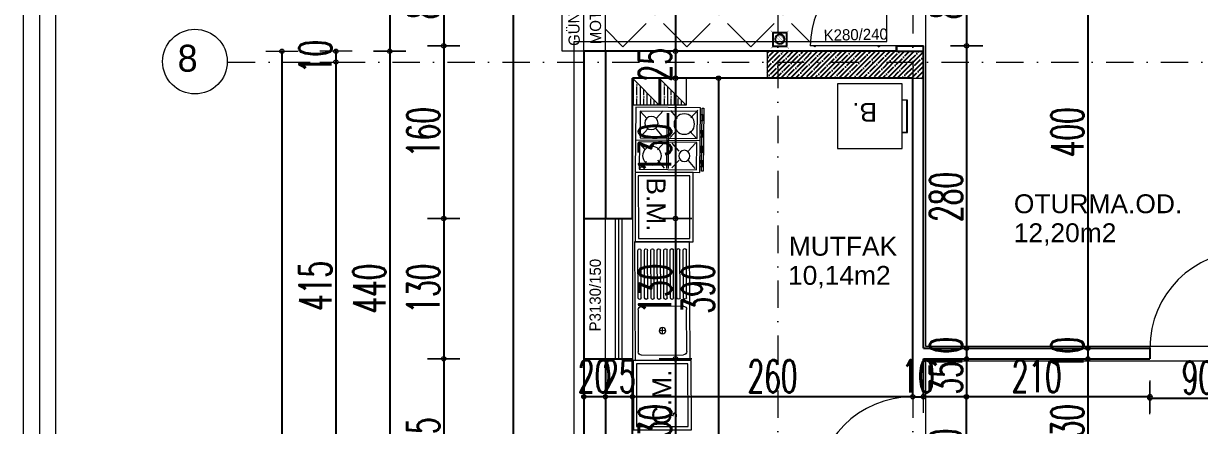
# Model space of a CAD drawing. Header units: millimetres. Extents: x -16104 to 67872, y -88009 to 12107.
# Drawn here: x 13905 to 14996, y -5982 to -5609 of the extents above; entities that cross this region are included whole.
import ezdxf

# ---------------------------------------------------------------- set-up
doc = ezdxf.new("R2010")
doc.units = ezdxf.units.MM
doc.linetypes.add('ACAD_ISO07W100', pattern=[3, 0, -3])
doc.linetypes.add('DASHDOTX2', pattern=[50.8, 25.4, -12.7, 0, -12.7])
doc.layers.get('0').update_dxf_attribs({"color": 241})
for name, color, linetype, lineweight in [('AKS', 1, 'ACAD_ISO07W100', 5), ('akslar', 144, 'Continuous', 20), ('baca', 46, 'Continuous', 5), ('balkon', 6, 'Continuous', 5), ('c05', 32, 'Continuous', 13), ('duvar', 123, 'Continuous', 25), ('emsal&kolon', 1, 'Continuous', 5), ('kapı', 3, 'Continuous', 5), ('OLCU', 54, 'Continuous', 13), ('pencere', 5, 'Continuous', 5), ('POZ', 36, 'Continuous', 18), ('SıVA', 40, 'Continuous', 9), ('tefriş', 30, 'Continuous', 5), ('ÖLÇÜ', 252, 'Continuous', 20)]:
    doc.layers.add(name, color=color, linetype=linetype, lineweight=lineweight)
doc.styles.add('DIM', font='Txttw.shx', dxfattribs={"width": 0.6})
doc.styles.add('M2', font='stylu.ttf', dxfattribs={"height": 10})
doc.dimstyles.new('50', dxfattribs={"dimscale": 0, "dimtxt": 30, "dimasz": 1, "dimexe": 0, "dimexo": 2, "dimgap": 4, "dimtad": 1, "dimdec": 0, "dimzin": 0, "dimdsep": 46, "dimtxsty": 'DIM', "dimblk1": 'DOT', "dimblk2": 'DOT', "dimsah": 1, "dimcen": 1.5, "dimdle": 3, "dimse1": 1, "dimse2": 1, "dimclrd": 256, "dimclre": 9, "dimclrt": 256, "dimadec": 0, "dimazin": 0, "dimtfac": 0.24, "dimtdec": 0, "dimtix": 1, "dimtmove": 2, "dimatfit": 3, "dimldrblk": 'DOT', "dimfxl": 0, "dimtolj": 1, "dimtzin": 15, "dimarcsym": 0})

# ---------------------------------------------------------------- blocks, each defined once
blk = doc.blocks.new('DOT')
for p, q in [((0, 15), (0, -15)), ((-2, 0), (0, 0)), ((2, 0), (0, 0))]:
    blk.add_line(p, q)
blk.add_circle((0, 0), 2)
blk = doc.blocks.new('*D6363')
at = {"layer": 'Defpoints', "color": 0, "transparency": 16777216}
for p in [(14509.7, -5484.6), (14509.7, -5634.6), (14509.7, -5634.6)]:
    blk.add_point(p, dxfattribs=at)
at = {"layer": 'OLCU', "lineweight": -2, "transparency": 16777216}
blk.add_line((14509.7, -5485.6), (14509.7, -5633.6), dxfattribs=at)
for p, rotation in [((14509.7, -5484.6), 90), ((14509.7, -5634.6), 270)]:
    blk.add_blockref('DOT', p, dxfattribs=dict(at, rotation=rotation))
at = {"layer": 'OLCU', "transparency": 16777216, "insert": (14490.7, -5559.6), "char_height": 30, "attachment_point": 5, "rotation": 90, "style": 'DIM'}
blk.add_mtext('\\A1;150', dxfattribs=at)
blk = doc.blocks.new('*D6364')
at = {"layer": 'Defpoints', "color": 0, "transparency": 16777216}
for p in [(14509.7, -5634.6), (14509.7, -5659.6), (14509.7, -5659.6)]:
    blk.add_point(p, dxfattribs=at)
at = {"layer": 'OLCU', "lineweight": -2, "transparency": 16777216}
for p, q in [((14509.7, -5633.6), (14509.7, -5632.6)), ((14509.7, -5634.6), (14509.7, -5659.6)), ((14509.7, -5660.6), (14509.7, -5661.6))]:
    blk.add_line(p, q, dxfattribs=at)
for p, rotation in [((14509.7, -5634.6), 270), ((14509.7, -5659.6), 90)]:
    blk.add_blockref('DOT', p, dxfattribs=dict(at, rotation=rotation))
at = {"layer": 'OLCU', "transparency": 16777216, "insert": (14490.7, -5647.1), "char_height": 30, "attachment_point": 5, "rotation": 90, "style": 'DIM'}
blk.add_mtext('\\A1;25', dxfattribs=at)
blk = doc.blocks.new('*D6365')
at = {"layer": 'Defpoints', "color": 0, "transparency": 16777216}
for p in [(14469.7, -5659.6), (14469.7, -5789.7), (14509.7, -5789.7)]:
    blk.add_point(p, dxfattribs=at)
at = {"layer": 'OLCU', "lineweight": -2, "transparency": 16777216}
blk.add_line((14509.7, -5660.6), (14509.7, -5788.7), dxfattribs=at)
for p, rotation in [((14509.7, -5659.6), 90), ((14509.7, -5789.7), 270)]:
    blk.add_blockref('DOT', p, dxfattribs=dict(at, rotation=rotation))
at = {"layer": 'OLCU', "transparency": 16777216, "insert": (14490.7, -5724.6), "char_height": 30, "attachment_point": 5, "rotation": 90, "style": 'DIM'}
blk.add_mtext('\\A1;130', dxfattribs=at)
blk = doc.blocks.new('*D6366')
at = {"layer": 'Defpoints', "color": 0, "transparency": 16777216}
for p in [(14469.7, -5789.7), (14469.7, -5919.7), (14509.7, -5919.7)]:
    blk.add_point(p, dxfattribs=at)
at = {"layer": 'OLCU', "lineweight": -2, "transparency": 16777216}
blk.add_line((14509.7, -5790.7), (14509.7, -5918.7), dxfattribs=at)
for p, rotation in [((14509.7, -5789.7), 90), ((14509.7, -5919.7), 270)]:
    blk.add_blockref('DOT', p, dxfattribs=dict(at, rotation=rotation))
at = {"layer": 'OLCU', "transparency": 16777216, "insert": (14490.7, -5854.7), "char_height": 30, "attachment_point": 5, "rotation": 90, "style": 'DIM'}
blk.add_mtext('\\A1;130', dxfattribs=at)
blk = doc.blocks.new('*D6052')
at = {"layer": 'Defpoints', "color": 0, "transparency": 16777216}
for p in [(14469.7, -5919.7), (14469.7, -6049.9), (14509.7, -6049.9)]:
    blk.add_point(p, dxfattribs=at)
at = {"layer": 'OLCU', "lineweight": -2, "transparency": 16777216}
blk.add_line((14509.7, -5920.7), (14509.7, -6048.9), dxfattribs=at)
for p, rotation in [((14509.7, -5919.7), 90), ((14509.7, -6049.9), 270)]:
    blk.add_blockref('DOT', p, dxfattribs=dict(at, rotation=rotation))
at = {"layer": 'OLCU', "transparency": 16777216, "insert": (14490.7, -5984.8), "char_height": 30, "attachment_point": 5, "rotation": 90, "style": 'DIM'}
blk.add_mtext('\\A1;130', dxfattribs=at)
blk = doc.blocks.new('*D6055')
at = {"layer": 'Defpoints', "color": 0, "transparency": 16777216}
for p in [(14519.7, -5659.6), (14524.7, -6049.9), (14549.7, -6049.9)]:
    blk.add_point(p, dxfattribs=at)
at = {"layer": 'OLCU', "lineweight": -2, "transparency": 16777216}
blk.add_line((14549.7, -5660.6), (14549.7, -6048.9), dxfattribs=at)
for p, rotation in [((14549.7, -5659.6), 90), ((14549.7, -6049.9), 270)]:
    blk.add_blockref('DOT', p, dxfattribs=dict(at, rotation=rotation))
at = {"layer": 'OLCU', "transparency": 16777216, "insert": (14530.7, -5854.7), "char_height": 30, "attachment_point": 5, "rotation": 90, "style": 'DIM'}
blk.add_mtext('\\A1;390', dxfattribs=at)
blk = doc.blocks.new('*D6062')
at = {"layer": 'Defpoints', "color": 0, "transparency": 16777216}
for p in [(14723, -5549.6), (14723, -5629.6), (14779.7, -5629.6)]:
    blk.add_point(p, dxfattribs=at)
at = {"layer": 'OLCU', "lineweight": -2, "transparency": 16777216}
blk.add_line((14779.7, -5550.6), (14779.7, -5628.6), dxfattribs=at)
for p, rotation in [((14779.7, -5549.6), 90), ((14779.7, -5629.6), 270)]:
    blk.add_blockref('DOT', p, dxfattribs=dict(at, rotation=rotation))
at = {"layer": 'OLCU', "transparency": 16777216, "insert": (14760.7, -5589.6), "char_height": 30, "attachment_point": 5, "rotation": 90, "style": 'DIM'}
blk.add_mtext('\\A1;80', dxfattribs=at)
blk = doc.blocks.new('*D6372')
at = {"layer": 'Defpoints', "color": 0, "transparency": 16777216}
for p in [(14739.7, -5629.6), (14739.7, -5909.9), (14779.7, -5909.9)]:
    blk.add_point(p, dxfattribs=at)
at = {"layer": 'OLCU', "lineweight": -2, "transparency": 16777216}
blk.add_line((14779.7, -5630.6), (14779.7, -5908.9), dxfattribs=at)
for p, rotation in [((14779.7, -5629.6), 90), ((14779.7, -5909.9), 270)]:
    blk.add_blockref('DOT', p, dxfattribs=dict(at, rotation=rotation))
at = {"layer": 'OLCU', "transparency": 16777216, "insert": (14760.7, -5769.7), "char_height": 30, "attachment_point": 5, "rotation": 90, "style": 'DIM'}
blk.add_mtext('\\A1;280', dxfattribs=at)
blk = doc.blocks.new('*D6063')
at = {"layer": 'Defpoints', "color": 0, "transparency": 16777216}
for p in [(14779.7, -5909.9), (14779.7, -5919.9), (14779.7, -5919.9)]:
    blk.add_point(p, dxfattribs=at)
at = {"layer": 'OLCU', "lineweight": -2, "transparency": 16777216}
for p, q in [((14779.7, -5908.9), (14779.7, -5907.9)), ((14779.7, -5909.9), (14779.7, -5919.9)), ((14779.7, -5920.9), (14779.7, -5921.9))]:
    blk.add_line(p, q, dxfattribs=at)
for p, rotation in [((14779.7, -5909.9), 270), ((14779.7, -5919.9), 90)]:
    blk.add_blockref('DOT', p, dxfattribs=dict(at, rotation=rotation))
at = {"layer": 'OLCU', "transparency": 16777216, "insert": (14760.7, -5914.9), "char_height": 30, "attachment_point": 5, "rotation": 90, "style": 'DIM'}
blk.add_mtext('\\A1;10', dxfattribs=at)
blk = doc.blocks.new('*D6373')
at = {"layer": 'Defpoints', "color": 0, "transparency": 16777216}
for p in [(14739.7, -5919.9), (14739.7, -5954.9), (14779.7, -5954.9)]:
    blk.add_point(p, dxfattribs=at)
at = {"layer": 'OLCU', "lineweight": -2, "transparency": 16777216}
for p, q in [((14779.7, -5918.9), (14779.7, -5917.9)), ((14779.7, -5919.9), (14779.7, -5954.9)), ((14779.7, -5955.9), (14779.7, -5956.9))]:
    blk.add_line(p, q, dxfattribs=at)
for p, rotation in [((14779.7, -5919.9), 270), ((14779.7, -5954.9), 90)]:
    blk.add_blockref('DOT', p, dxfattribs=dict(at, rotation=rotation))
at = {"layer": 'OLCU', "transparency": 16777216, "insert": (14760.7, -5937.4), "char_height": 30, "attachment_point": 5, "rotation": 90, "style": 'DIM'}
blk.add_mtext('\\A1;35', dxfattribs=at)
blk = doc.blocks.new('*D6064')
at = {"layer": 'Defpoints', "color": 0, "transparency": 16777216}
for p in [(14739.7, -5954.9), (14739.7, -6044.9), (14779.3, -6044.9)]:
    blk.add_point(p, dxfattribs=at)
at = {"layer": 'OLCU', "lineweight": -2, "transparency": 16777216}
blk.add_line((14779.3, -5955.9), (14779.3, -6043.9), dxfattribs=at)
for p, rotation in [((14779.3, -5954.9), 90), ((14779.3, -6044.9), 270)]:
    blk.add_blockref('DOT', p, dxfattribs=dict(at, rotation=rotation))
at = {"layer": 'OLCU', "transparency": 16777216, "insert": (14760.3, -5999.9), "char_height": 30, "attachment_point": 5, "rotation": 90, "style": 'DIM'}
blk.add_mtext('\\A1;90', dxfattribs=at)
blk = doc.blocks.new('*D6374')
at = {"layer": 'Defpoints', "color": 0, "transparency": 16777216}
for p in [(14892.2, -5509.6), (14892.2, -5909.9), (14892.2, -5909.9)]:
    blk.add_point(p, dxfattribs=at)
at = {"layer": 'OLCU', "lineweight": -2, "transparency": 16777216}
blk.add_line((14892.2, -5510.6), (14892.2, -5908.9), dxfattribs=at)
for p, rotation in [((14892.2, -5509.6), 90), ((14892.2, -5909.9), 270)]:
    blk.add_blockref('DOT', p, dxfattribs=dict(at, rotation=rotation))
at = {"layer": 'OLCU', "transparency": 16777216, "insert": (14873.2, -5709.7), "char_height": 30, "attachment_point": 5, "rotation": 90, "style": 'DIM'}
blk.add_mtext('\\A1;400', dxfattribs=at)
blk = doc.blocks.new('*D6069')
at = {"layer": 'Defpoints', "color": 0, "transparency": 16777216}
for p in [(14892.2, -5909.9), (14892.2, -5919.9), (14892.2, -5919.9)]:
    blk.add_point(p, dxfattribs=at)
at = {"layer": 'OLCU', "lineweight": -2, "transparency": 16777216}
for p, q in [((14892.2, -5908.9), (14892.2, -5907.9)), ((14892.2, -5909.9), (14892.2, -5919.9)), ((14892.2, -5920.9), (14892.2, -5921.9))]:
    blk.add_line(p, q, dxfattribs=at)
for p, rotation in [((14892.2, -5909.9), 270), ((14892.2, -5919.9), 90)]:
    blk.add_blockref('DOT', p, dxfattribs=dict(at, rotation=rotation))
at = {"layer": 'OLCU', "transparency": 16777216, "insert": (14873.2, -5914.9), "char_height": 30, "attachment_point": 5, "rotation": 90, "style": 'DIM'}
blk.add_mtext('\\A1;10', dxfattribs=at)
blk = doc.blocks.new('*D6070')
at = {"layer": 'Defpoints', "color": 0, "transparency": 16777216}
for p in [(14892.2, -5919.9), (14892.2, -6049.9), (14892.2, -6049.9)]:
    blk.add_point(p, dxfattribs=at)
at = {"layer": 'OLCU', "lineweight": -2, "transparency": 16777216}
blk.add_line((14892.2, -5920.9), (14892.2, -6048.9), dxfattribs=at)
for p, rotation in [((14892.2, -5919.9), 90), ((14892.2, -6049.9), 270)]:
    blk.add_blockref('DOT', p, dxfattribs=dict(at, rotation=rotation))
at = {"layer": 'OLCU', "transparency": 16777216, "insert": (14873.2, -5984.9), "char_height": 30, "attachment_point": 5, "rotation": 90, "style": 'DIM'}
blk.add_mtext('\\A1;130', dxfattribs=at)
blk = doc.blocks.new('*D6108')
at = {"layer": 'Defpoints', "color": 0, "transparency": 16777216}
for p in [(14729.7, -5954.9), (14739.7, -5954.9), (14739.7, -5954.9)]:
    blk.add_point(p, dxfattribs=at)
at = {"layer": 'OLCU', "lineweight": -2, "transparency": 16777216}
for p, q in [((14728.7, -5954.9), (14727.7, -5954.9)), ((14729.7, -5954.9), (14739.7, -5954.9)), ((14740.7, -5954.9), (14741.7, -5954.9))]:
    blk.add_line(p, q, dxfattribs=at)
blk.add_blockref('DOT', (14729.7, -5954.9), dxfattribs=at)
at = {"layer": 'OLCU', "lineweight": -2, "transparency": 16777216, "rotation": 180}
blk.add_blockref('DOT', (14739.7, -5954.9), dxfattribs=at)
at = {"layer": 'OLCU', "transparency": 16777216, "insert": (14734.7, -5935.9), "char_height": 30, "attachment_point": 5, "style": 'DIM'}
blk.add_mtext('\\A1;10', dxfattribs=at)
blk = doc.blocks.new('*D6109')
at = {"layer": 'Defpoints', "color": 0, "transparency": 16777216}
for p in [(14469.7, -5954.9), (14469.7, -5954.9), (14729.7, -5954.9)]:
    blk.add_point(p, dxfattribs=at)
at = {"layer": 'OLCU', "lineweight": -2, "transparency": 16777216}
blk.add_line((14728.7, -5954.9), (14470.7, -5954.9), dxfattribs=at)
at = {"layer": 'OLCU', "lineweight": -2, "transparency": 16777216, "rotation": 180}
blk.add_blockref('DOT', (14469.7, -5954.9), dxfattribs=at)
at = {"layer": 'OLCU', "lineweight": -2, "transparency": 16777216}
blk.add_blockref('DOT', (14729.7, -5954.9), dxfattribs=at)
at = {"layer": 'OLCU', "transparency": 16777216, "insert": (14599.7, -5935.9), "char_height": 30, "attachment_point": 5, "style": 'DIM'}
blk.add_mtext('\\A1;260', dxfattribs=at)
blk = doc.blocks.new('*D6110')
at = {"layer": 'Defpoints', "color": 0, "transparency": 16777216}
for p in [(14444.7, -5954.9), (14444.7, -5954.9), (14469.7, -5954.9)]:
    blk.add_point(p, dxfattribs=at)
at = {"layer": 'OLCU', "lineweight": -2, "transparency": 16777216}
for p, q in [((14443.7, -5954.9), (14442.7, -5954.9)), ((14469.7, -5954.9), (14444.7, -5954.9)), ((14470.7, -5954.9), (14471.7, -5954.9))]:
    blk.add_line(p, q, dxfattribs=at)
blk.add_blockref('DOT', (14444.7, -5954.9), dxfattribs=at)
at = {"layer": 'OLCU', "lineweight": -2, "transparency": 16777216, "rotation": 180}
blk.add_blockref('DOT', (14469.7, -5954.9), dxfattribs=at)
at = {"layer": 'OLCU', "transparency": 16777216, "insert": (14457.2, -5935.9), "char_height": 30, "attachment_point": 5, "style": 'DIM'}
blk.add_mtext('\\A1;25', dxfattribs=at)
blk = doc.blocks.new('*D6111')
at = {"layer": 'Defpoints', "color": 0, "transparency": 16777216}
for p in [(14424.7, -5954.9), (14424.7, -5954.9), (14444.7, -5954.9)]:
    blk.add_point(p, dxfattribs=at)
at = {"layer": 'OLCU', "lineweight": -2, "transparency": 16777216}
for p, q in [((14423.7, -5954.9), (14422.7, -5954.9)), ((14444.7, -5954.9), (14424.7, -5954.9)), ((14445.7, -5954.9), (14446.7, -5954.9))]:
    blk.add_line(p, q, dxfattribs=at)
blk.add_blockref('DOT', (14424.7, -5954.9), dxfattribs=at)
at = {"layer": 'OLCU', "lineweight": -2, "transparency": 16777216, "rotation": 180}
blk.add_blockref('DOT', (14444.7, -5954.9), dxfattribs=at)
at = {"layer": 'OLCU', "transparency": 16777216, "insert": (14434.7, -5935.9), "char_height": 30, "attachment_point": 5, "style": 'DIM'}
blk.add_mtext('\\A1;20', dxfattribs=at)
blk = doc.blocks.new('*D6407')
at = {"layer": 'Defpoints', "color": 0, "transparency": 16777216}
for p in [(14739.7, -5919.9), (14949.7, -5919.9), (14949.7, -5954.8)]:
    blk.add_point(p, dxfattribs=at)
at = {"layer": 'OLCU', "lineweight": -2, "transparency": 16777216}
blk.add_line((14740.7, -5954.8), (14948.7, -5954.8), dxfattribs=at)
at = {"layer": 'OLCU', "lineweight": -2, "transparency": 16777216, "rotation": 180}
blk.add_blockref('DOT', (14739.7, -5954.8), dxfattribs=at)
at = {"layer": 'OLCU', "lineweight": -2, "transparency": 16777216}
blk.add_blockref('DOT', (14949.7, -5954.8), dxfattribs=at)
at = {"layer": 'OLCU', "transparency": 16777216, "insert": (14844.7, -5935.8), "char_height": 30, "attachment_point": 5, "style": 'DIM'}
blk.add_mtext('\\A1;210', dxfattribs=at)
blk = doc.blocks.new('*D6408')
at = {"layer": 'Defpoints', "color": 0, "transparency": 16777216}
for p in [(14949.7, -5919.9), (15039.7, -5919.9), (15039.7, -5956.1)]:
    blk.add_point(p, dxfattribs=at)
at = {"layer": 'OLCU', "lineweight": -2, "transparency": 16777216}
blk.add_line((14950.7, -5956.1), (15038.7, -5956.1), dxfattribs=at)
at = {"layer": 'OLCU', "lineweight": -2, "transparency": 16777216, "rotation": 180}
blk.add_blockref('DOT', (14949.7, -5956.1), dxfattribs=at)
at = {"layer": 'OLCU', "lineweight": -2, "transparency": 16777216}
blk.add_blockref('DOT', (15039.7, -5956.1), dxfattribs=at)
at = {"layer": 'OLCU', "transparency": 16777216, "insert": (14994.7, -5937.1), "char_height": 30, "attachment_point": 5, "style": 'DIM'}
blk.add_mtext('\\A1;90', dxfattribs=at)
blk = doc.blocks.new('*D6205')
at = {"layer": 'Defpoints', "color": 0, "transparency": 16777216}
for p in [(14594.7, -5269.6), (14604.7, -6281.8), (14604.7, -6316.8)]:
    blk.add_point(p, dxfattribs=at)
at = {"layer": 'OLCU', "lineweight": -2, "transparency": 16777216}
for p, q in [((14593.7, -6281.8), (14592.7, -6281.8)), ((14594.7, -6281.8), (14604.7, -6281.8)), ((14605.7, -6281.8), (14606.7, -6281.8))]:
    blk.add_line(p, q, dxfattribs=at)
blk.add_blockref('DOT', (14594.7, -6281.8), dxfattribs=at)
at = {"layer": 'OLCU', "lineweight": -2, "transparency": 16777216, "rotation": 180}
blk.add_blockref('DOT', (14604.7, -6281.8), dxfattribs=at)
at = {"layer": 'OLCU', "transparency": 16777216, "insert": (14599.7, -6262.8), "char_height": 30, "attachment_point": 5, "style": 'DIM'}
blk.add_mtext('\\A1;10', dxfattribs=at)
blk = doc.blocks.new('*D6207')
at = {"layer": 'Defpoints', "color": 0, "transparency": 16777216}
for p in [(14729.7, -5234.6), (15234.7, -5234.6), (15234.7, -6281.8)]:
    blk.add_point(p, dxfattribs=at)
at = {"layer": 'OLCU', "lineweight": -2, "transparency": 16777216}
blk.add_line((14730.7, -5234.6), (15233.7, -5234.6), dxfattribs=at)
at = {"layer": 'OLCU', "lineweight": -2, "transparency": 16777216, "rotation": 180}
blk.add_blockref('DOT', (14729.7, -5234.6), dxfattribs=at)
at = {"layer": 'OLCU', "lineweight": -2, "transparency": 16777216}
blk.add_blockref('DOT', (15234.7, -5234.6), dxfattribs=at)
at = {"layer": 'OLCU', "transparency": 16777216, "insert": (14982.2, -5215.6), "char_height": 30, "attachment_point": 5, "style": 'DIM'}
blk.add_mtext('\\A1;505', dxfattribs=at)
blk = doc.blocks.new('*D6215')
at = {"layer": 'Defpoints', "color": 0, "transparency": 16777216}
for p in [(14344.7, -5789.7), (14294.7, -5919.7), (14344.7, -5919.7)]:
    blk.add_point(p, dxfattribs=at)
at = {"layer": 'OLCU', "lineweight": -2, "transparency": 16777216}
blk.add_line((14294.7, -5790.7), (14294.7, -5918.7), dxfattribs=at)
for p, rotation in [((14294.7, -5789.7), 90), ((14294.7, -5919.7), 270)]:
    blk.add_blockref('DOT', p, dxfattribs=dict(at, rotation=rotation))
at = {"layer": 'OLCU', "transparency": 16777216, "insert": (14275.7, -5854.7), "char_height": 30, "attachment_point": 5, "rotation": 90, "style": 'DIM'}
blk.add_mtext('\\A1;130', dxfattribs=at)
blk = doc.blocks.new('*D6216')
at = {"layer": 'Defpoints', "color": 0, "transparency": 16777216}
for p in [(14344.7, -5919.7), (14294.7, -6074.9), (14344.7, -6074.9)]:
    blk.add_point(p, dxfattribs=at)
at = {"layer": 'OLCU', "lineweight": -2, "transparency": 16777216}
blk.add_line((14294.7, -5920.7), (14294.7, -6073.9), dxfattribs=at)
for p, rotation in [((14294.7, -5919.7), 90), ((14294.7, -6074.9), 270)]:
    blk.add_blockref('DOT', p, dxfattribs=dict(at, rotation=rotation))
at = {"layer": 'OLCU', "transparency": 16777216, "insert": (14275.7, -5997.3), "char_height": 30, "attachment_point": 5, "rotation": 90, "style": 'DIM'}
blk.add_mtext('\\A1;155', dxfattribs=at)
blk = doc.blocks.new('*D6225')
at = {"layer": 'Defpoints', "color": 0, "transparency": 16777216}
for p in [(14179.7, -5634.6), (14144.7, -7444.1), (14179.7, -7444.1)]:
    blk.add_point(p, dxfattribs=at)
at = {"layer": 'OLCU', "lineweight": -2, "transparency": 16777216}
blk.add_line((14144.7, -5635.6), (14144.7, -7443.1), dxfattribs=at)
for p, rotation in [((14144.7, -5634.6), 90), ((14144.7, -7444.1), 270)]:
    blk.add_blockref('DOT', p, dxfattribs=dict(at, rotation=rotation))
at = {"layer": 'OLCU', "transparency": 16777216, "insert": (14125.7, -6539.3), "char_height": 30, "attachment_point": 5, "rotation": 90, "style": 'DIM'}
blk.add_mtext('\\A1;1810', dxfattribs=at)
blk = doc.blocks.new('*D6251')
at = {"layer": 'Defpoints', "color": 0, "transparency": 16777216}
for p in [(14344.7, -5549.6), (14294.7, -5629.6), (14344.7, -5629.6)]:
    blk.add_point(p, dxfattribs=at)
at = {"layer": 'OLCU', "lineweight": -2, "transparency": 16777216}
blk.add_line((14294.7, -5550.6), (14294.7, -5628.6), dxfattribs=at)
for p, rotation in [((14294.7, -5549.6), 90), ((14294.7, -5629.6), 270)]:
    blk.add_blockref('DOT', p, dxfattribs=dict(at, rotation=rotation))
at = {"layer": 'OLCU', "transparency": 16777216, "insert": (14275.7, -5589.6), "char_height": 30, "attachment_point": 5, "rotation": 90, "style": 'DIM'}
blk.add_mtext('\\A1;80', dxfattribs=at)
blk = doc.blocks.new('*D6252')
at = {"layer": 'Defpoints', "color": 0, "transparency": 16777216}
for p in [(14344.7, -5629.6), (14294.7, -5789.7), (14344.7, -5789.7)]:
    blk.add_point(p, dxfattribs=at)
at = {"layer": 'OLCU', "lineweight": -2, "transparency": 16777216}
blk.add_line((14294.7, -5630.6), (14294.7, -5788.7), dxfattribs=at)
for p, rotation in [((14294.7, -5629.6), 90), ((14294.7, -5789.7), 270)]:
    blk.add_blockref('DOT', p, dxfattribs=dict(at, rotation=rotation))
at = {"layer": 'OLCU', "transparency": 16777216, "insert": (14275.7, -5709.6), "char_height": 30, "attachment_point": 5, "rotation": 90, "style": 'DIM'}
blk.add_mtext('\\A1;160', dxfattribs=at)
blk = doc.blocks.new('*D6259')
at = {"layer": 'Defpoints', "color": 0, "transparency": 16777216}
for p in [(14344.7, -5634.6), (14244.7, -6074.9), (14344.7, -6074.9)]:
    blk.add_point(p, dxfattribs=at)
at = {"layer": 'OLCU', "lineweight": -2, "transparency": 16777216}
blk.add_line((14244.7, -5635.6), (14244.7, -6073.9), dxfattribs=at)
for p, rotation in [((14244.7, -5634.6), 90), ((14244.7, -6074.9), 270)]:
    blk.add_blockref('DOT', p, dxfattribs=dict(at, rotation=rotation))
at = {"layer": 'OLCU', "transparency": 16777216, "insert": (14225.7, -5854.7), "char_height": 30, "attachment_point": 5, "rotation": 90, "style": 'DIM'}
blk.add_mtext('\\A1;440', dxfattribs=at)
blk = doc.blocks.new('*D6260')
at = {"layer": 'Defpoints', "color": 0, "transparency": 16777216}
for p in [(14344.7, -5484.6), (14244.7, -5634.6), (14344.7, -5634.6)]:
    blk.add_point(p, dxfattribs=at)
at = {"layer": 'OLCU', "lineweight": -2, "transparency": 16777216}
blk.add_line((14244.7, -5485.6), (14244.7, -5633.6), dxfattribs=at)
for p, rotation in [((14244.7, -5484.6), 90), ((14244.7, -5634.6), 270)]:
    blk.add_blockref('DOT', p, dxfattribs=dict(at, rotation=rotation))
at = {"layer": 'OLCU', "transparency": 16777216, "insert": (14225.7, -5559.6), "char_height": 30, "attachment_point": 5, "rotation": 90, "style": 'DIM'}
blk.add_mtext('\\A1;150', dxfattribs=at)
blk = doc.blocks.new('ocak')
at = {"layer": 'tefriş', "linetype": 'Continuous'}
for p, q in [((16296.7, -4660.2), (16356.7, -4660.2)), ((16296.7, -4720.2), (16296.7, -4660.2)), ((16300.3, -4664.4), (16325.2, -4664.4)), ((16300.3, -4717.4), (16300.3, -4664.4)), ((16307.5, -4670.9), (16300.3, -4664.4)), ((16316.6, -4671.6), (16323.8, -4665.1)), ((16325.2, -4664.4), (16325.2, -4717.4)), ((16327.1, -4660.2), (16327.1, -4720.2)), ((16336, -4669.4), (16328.8, -4663)), ((16328.8, -4664), (16354.1, -4664)), ((16328.8, -4717), (16328.8, -4664)), ((16346.9, -4670.5), (16354.1, -4664)), ((16354.1, -4664), (16354.1, -4717)), ((16356.7, -4660.2), (16356.7, -4720.2)), ((16323, -4685), (16315.8, -4678.5)), ((16300, -4685.7), (16307.2, -4679.2)), ((16302.1, -4689.3), (16353.4, -4689.3)), ((16328.8, -4687.1), (16336, -4680.6)), ((16353, -4687.5), (16345.8, -4681)), ((16306.8, -4699), (16299.6, -4692.6)), ((16302.1, -4690.7), (16353.4, -4690.7)), ((16317.3, -4698.7), (16324.5, -4692.2)), ((16337.1, -4700.9), (16329.9, -4694.3)), ((16345.4, -4700.9), (16352.7, -4694.3)), ((16298.9, -4717.8), (16306.1, -4711.3)), ((16325.6, -4717.1), (16318.4, -4710.6)), ((16329.6, -4716), (16336.8, -4709.5)), ((16353, -4716), (16345.8, -4709.5)), ((16356.7, -4720.2), (16296.7, -4720.2)), ((16297, -4721.7), (16297, -4723.2)), ((16355.5, -4721.7), (16297, -4721.7)), ((16325.2, -4717.4), (16300.3, -4717.4)), ((16308.9, -4720.3), (16302.8, -4720.3)), ((16302.8, -4720.3), (16302.8, -4722.5)), ((16302.8, -4722.5), (16308.9, -4722.5)), ((16308.9, -4722.5), (16308.9, -4720.3)), ((16317.6, -4720.3), (16317.6, -4722.5)), ((16323.8, -4720.3), (16317.6, -4720.3)), ((16317.6, -4722.5), (16323.8, -4722.5)), ((16323.8, -4722.5), (16323.8, -4720.3)), ((16354.1, -4717), (16328.8, -4717)), ((16338.2, -4720.6), (16332.1, -4720.6)), ((16332.1, -4720.6), (16332.1, -4722.8)), ((16338.2, -4722.8), (16338.2, -4720.6)), ((16345.4, -4720.3), (16345.4, -4722.5)), ((16351.5, -4720.3), (16345.4, -4720.3)), ((16345.4, -4722.5), (16351.5, -4722.5)), ((16351.5, -4722.5), (16351.5, -4720.3)), ((16355.5, -4723.2), (16355.5, -4721.7)), ((16297, -4723.2), (16355.5, -4723.2)), ((16332.1, -4722.8), (16338.2, -4722.8))]:
    blk.add_line(p, q, dxfattribs=at).dxf.unprotected_set("ltscale", 0)
for centre, radius in [((16341.6, -4675.7), 8.68), ((16311.3, -4674.8), 6.15), ((16311.9, -4705.3), 9.47), ((16341.5, -4705.7), 5.22)]:
    blk.add_circle(centre, radius, dxfattribs=at).dxf.unprotected_set("ltscale", 0)
blk = doc.blocks.new('öu')
at = {"layer": 'tefriş'}
for points in [[(2091, -468.9), (2091, -404.7), (2037.2, -404.7), (2037.2, -468.9)], [(2088, -465.9), (2088, -407.7), (2040.2, -407.7), (2040.2, -465.9)]]:
    blk.add_lwpolyline(points, close=True, dxfattribs=at)
at = {"layer": 'tefriş', "insert": (2047.9, -459.4), "char_height": 17.5, "width": 1076.841, "attachment_point": 9, "rotation": 270}
blk.add_mtext('{\\fArial|b0|i0|c162|p34;B.M.}', dxfattribs=at)
blk = doc.blocks.new('nb')
at = {"layer": 'tefriş'}
for points in [[(2093.6, -356.3), (2093.6, -292.1), (2039.8, -292.1), (2039.8, -356.3)], [(2090.6, -353.3), (2090.6, -295.1), (2042.8, -295.1), (2042.8, -353.3)]]:
    blk.add_lwpolyline(points, close=True, dxfattribs=at)
at = {"layer": 'tefriş', "insert": (2053, -348), "char_height": 17.5, "width": 1076.841, "attachment_point": 9, "rotation": 270}
blk.add_mtext('{\\fArial|b0|i0|c162|p34;Ç.M.}', dxfattribs=at)
blk = doc.blocks.new('new block')
at = {"layer": 'tefriş'}
for p, q in [((1269.9, 5670.3), (1379.9, 5670.3)), ((1269.9, 5619.3), (1269.9, 5670.3)), ((1274.9, 5625.3), (1274.9, 5664.3)), ((1277.9, 5667.3), (1316.9, 5667.3)), ((1319.9, 5664.3), (1319.9, 5625.3)), ((1327.9, 5667.3), (1371.9, 5667.3)), ((1327.9, 5664.3), (1371.9, 5664.3)), ((1327.9, 5661.3), (1371.9, 5661.3)), ((1379.9, 5670.3), (1379.9, 5619.3)), ((1327.9, 5658.3), (1371.9, 5658.3)), ((1327.9, 5655.3), (1371.9, 5655.3)), ((1327.9, 5652.3), (1371.9, 5652.3)), ((1294.4, 5644.8), (1300.4, 5644.8)), ((1297.4, 5647.8), (1297.4, 5641.8)), ((1327.9, 5649.3), (1371.9, 5649.3)), ((1327.9, 5646.3), (1371.9, 5646.3)), ((1327.9, 5643.3), (1371.9, 5643.3)), ((1327.9, 5640.3), (1371.9, 5640.3)), ((1327.9, 5637.3), (1371.9, 5637.3)), ((1327.9, 5634.3), (1371.9, 5634.3)), ((1327.9, 5631.3), (1371.9, 5631.3)), ((1327.9, 5628.3), (1371.9, 5628.3)), ((1379.9, 5619.3), (1269.9, 5619.3)), ((1316.9, 5622.3), (1277.9, 5622.3)), ((1327.9, 5625.3), (1371.9, 5625.3)), ((1327.9, 5622.3), (1371.9, 5622.3))]:
    blk.add_line(p, q, dxfattribs=at)
blk.add_circle((1297.4, 5644.8), 3, dxfattribs=at)
for centre, radius, start, end in [((1277.9, 5664.3), 3, 90, 180), ((1316.9, 5664.3), 3, 0, 90), ((1327.9, 5665.8), 1.5, 90, 270), ((1327.9, 5659.8), 1.5, 90, 270), ((1371.9, 5665.8), 1.5, 270, 90), ((1371.9, 5659.8), 1.5, 270, 90), ((1327.9, 5653.8), 1.5, 90, 270), ((1371.9, 5653.8), 1.5, 270, 90), ((1327.9, 5647.8), 1.5, 90, 270), ((1327.9, 5641.8), 1.5, 90, 270), ((1371.9, 5647.8), 1.5, 270, 90), ((1371.9, 5641.8), 1.5, 270, 90), ((1327.9, 5635.8), 1.5, 90, 270), ((1327.9, 5629.8), 1.5, 90, 270), ((1371.9, 5635.8), 1.5, 270, 90), ((1371.9, 5629.8), 1.5, 270, 90), ((1277.9, 5625.3), 3, 180, 270), ((1316.9, 5625.3), 3, 270, 0), ((1327.9, 5623.8), 1.5, 90, 270), ((1371.9, 5623.8), 1.5, 270, 90)]:
    blk.add_arc(centre, radius, start, end, dxfattribs=at)
blk = doc.blocks.new('*D6292')
at = {"layer": 'Defpoints', "color": 0, "transparency": 16777216}
for p in [(14244.7, -5634.6), (14194.7, -5644.6), (14244.7, -5644.6)]:
    blk.add_point(p, dxfattribs=at)
at = {"layer": 'OLCU', "lineweight": -2, "transparency": 16777216}
for p, q in [((14194.7, -5633.6), (14194.7, -5632.6)), ((14194.7, -5634.6), (14194.7, -5644.6)), ((14194.7, -5645.6), (14194.7, -5646.6))]:
    blk.add_line(p, q, dxfattribs=at)
for p, rotation in [((14194.7, -5634.6), 270), ((14194.7, -5644.6), 90)]:
    blk.add_blockref('DOT', p, dxfattribs=dict(at, rotation=rotation))
at = {"layer": 'OLCU', "transparency": 16777216, "insert": (14175.7, -5639.6), "char_height": 30, "attachment_point": 5, "rotation": 90, "style": 'DIM'}
blk.add_mtext('\\A1;10', dxfattribs=at)
blk = doc.blocks.new('*D6293')
at = {"layer": 'Defpoints', "color": 0, "transparency": 16777216}
for p in [(14194.7, -5644.6), (14194.7, -6059.9), (14194.7, -6059.9)]:
    blk.add_point(p, dxfattribs=at)
at = {"layer": 'OLCU', "lineweight": -2, "transparency": 16777216}
blk.add_line((14194.7, -5645.6), (14194.7, -6058.9), dxfattribs=at)
for p, rotation in [((14194.7, -5644.6), 90), ((14194.7, -6059.9), 270)]:
    blk.add_blockref('DOT', p, dxfattribs=dict(at, rotation=rotation))
at = {"layer": 'OLCU', "transparency": 16777216, "insert": (14175.7, -5852.2), "char_height": 30, "attachment_point": 5, "rotation": 90, "style": 'DIM'}
blk.add_mtext('\\A1;415', dxfattribs=at)
blk = doc.blocks.new('*D6304')
at = {"layer": 'Defpoints', "color": 0, "transparency": 16777216}
for p in [(14359.4, -5484.6), (14359.4, -5484.6), (14359.4, -7594.1)]:
    blk.add_point(p, dxfattribs=at)
at = {"layer": 'OLCU', "lineweight": -2, "transparency": 16777216}
blk.add_line((14359.4, -7593.1), (14359.4, -5485.6), dxfattribs=at)
for p, rotation in [((14359.4, -5484.6), 90), ((14359.4, -7594.1), 270)]:
    blk.add_blockref('DOT', p, dxfattribs=dict(at, rotation=rotation))
at = {"layer": 'OLCU', "transparency": 16777216, "insert": (14340.4, -6539.3), "char_height": 30, "attachment_point": 5, "rotation": 90, "style": 'DIM'}
blk.add_mtext('\\A1;2110', dxfattribs=at)
blk = doc.blocks.new('A$C412C2498')
at = {"color": 5, "const_width": 0.6}
for points in [[(3.6, 24.3), (0.2, 27)], [(23.8, 24.3), (27.3, 27)], [(3.6, 3), (0.2, 0.2)], [(23.8, 3), (27.3, 0.2)]]:
    blk.add_lwpolyline(points, dxfattribs=at)
at = {"color": 5}
blk.add_lwpolyline([(23.8, 24.3), (3.6, 24.3), (3.6, 3), (23.8, 3)], close=True, dxfattribs=at)
at = {"const_width": 0.1}
for points in [[(6.7, 12.2), (14.6, 20.2)], [(6.8, 14.5), (12.4, 20.1)], [(7.1, 10.4), (16.4, 19.7)], [(7.9, 9.1), (17.8, 19)], [(8.8, 8), (18.9, 18.1)], [(10, 7.1), (19.8, 16.9)], [(11.3, 6.4), (20.4, 15.6)], [(13, 6), (20.8, 13.8)], [(14.8, 6.1), (20.8, 12.1)], [(17.4, 7), (19.8, 9.4)]]:
    blk.add_lwpolyline(points, dxfattribs=at)
blk.add_circle((13.7, 13.1), 7.12)
blk = doc.blocks.new('A$C5E2C1EC0')
at = {"xscale": 0.6105719971092185, "yscale": 0.6105719971092185, "zscale": 0.6105719971092185}
blk.add_blockref('A$C412C2498', (0, 0), dxfattribs=at)

msp = doc.modelspace()

# ---------------------------------------------------------------- hatches: boundary and pattern name
h = msp.add_hatch()
h.set_pattern_fill('ANSI35,_O', color=256)
h.set_pattern_definition([(45, (3602.555, -17059.605), (-4.490128, 4.490128), []), (45, (3607.0454, -17059.605), (-4.490128, 4.490128), [7.9375, -1.5875, 0, -1.5875])])
h.paths.add_polyline_path([(14729.7, -5634.6), (14714.7, -5634.6), (14604.7, -5634.6), (14604.7, -5644.6), (14729.7, -5644.6)])
h.paths.add_polyline_path([(14604.7, -5634.6), (14594.7, -5634.6), (14594.7, -5644.6), (14604.7, -5644.6)])
h.paths.add_polyline_path([(14604.7, -5644.6), (14594.7, -5644.6), (14594.7, -5659.6), (14604.7, -5659.6)])
h.paths.add_polyline_path([(14729.7, -5644.6), (14604.7, -5644.6), (14604.7, -5659.6), (14729.7, -5659.6)])
h.paths.add_polyline_path([(14739.7, -5644.6), (14729.7, -5644.6), (14729.7, -5659.6), (14739.7, -5659.6)])
h.paths.add_polyline_path([(14739.7, -5634.6), (14729.7, -5634.6), (14729.7, -5644.6), (14739.7, -5644.6)])
at = {"layer": 'ÖLÇÜ'}
h = msp.add_hatch(dxfattribs=at)
h.set_pattern_fill('ANGLE,_O', color=256, scale=6, angle=45)
h.set_pattern_definition([(45, (-0.838, 0), (-29.63485, 29.63485), [30.48, -11.43]), (135, (-0.838, 0), (-29.63485, -29.63485), [30.48, -11.43])])
h.paths.add_polyline_path([(14444.7, -5484.6), (14444.7, -5634.6), (14604.7, -5634.6), (14604.7, -5484.6)])
h.paths.add_polyline_path([(14714.7, -5484.6), (14604.7, -5484.6), (14604.7, -5634.6), (14714.7, -5634.6), (14714.7, -5629.6), (14634.7, -5629.6, -0.414214), (14714.7, -5549.6)])
h.paths.add_polyline_path([(14412.6, -5508.1), (14456.8, -5508.1), (14456.8, -5553.1), (14412.6, -5553.1)], flags=9)
h.paths.add_polyline_path([(14549.1, -5508.1), (14610.3, -5508.1), (14610.3, -5553.1), (14549.1, -5553.1)], flags=9)
h.paths.add_polyline_path([(14468.2, -5496.6), (14468.2, -5452.5), (14513.2, -5452.5), (14513.2, -5496.6)], flags=9)
h.paths.add_polyline_path([(14468.2, -5588.5), (14468.2, -5530.6), (14513.2, -5530.6), (14513.2, -5588.5)], flags=24)
h.paths.add_polyline_path([(14468.2, -5669.1), (14468.2, -5625), (14513.2, -5625), (14513.2, -5669.1)], flags=9)
h.paths.add_polyline_path([(14533.5, -5567.3), (14622.1, -5567.3), (14622.1, -5597.1), (14533.5, -5597.1)], flags=9)
h.paths.add_polyline_path([(14530.5, -5540.9), (14634.7, -5540.9), (14634.7, -5567.7), (14530.5, -5567.7)], flags=9)
h.paths.add_polyline_path([(14705.1, -5508.1), (14749.3, -5508.1), (14749.3, -5553.1), (14705.1, -5553.1)], flags=9)
h = msp.add_hatch(dxfattribs=at)
h.set_pattern_fill('ANSI35,_O', color=256, angle=45)
h.set_pattern_definition([(90, (-0.838, 0), (-6.35, 1e-15), []), (90, (2.337, 3.175), (-6.35, 1e-15), [7.9375, -1.5875, 0, -1.5875])])
h.paths.add_polyline_path([(14469.7, -5659.6), (14469.7, -5684.6), (14494.7, -5684.6)])
h.paths.add_polyline_path([(14494.7, -5659.6), (14494.7, -5684.6), (14519.7, -5684.6)])

# ---------------------------------------------------------------- linework, layer by layer
at = {"layer": 'AKS', "linetype": 'ByBlock'}
msp.add_circle((14064, -5644.2), 30, dxfattribs=at)
at = {"layer": 'akslar', "linetype": 'DASHDOTX2'}
for p, q in [((14604.7, -5134.6), (14604.7, -7944.1)), ((14729.7, -5134.6), (14729.7, -7944.1)), ((14094.6, -5644.6), (17144.6, -5644.6))]:
    msp.add_line(p, q, dxfattribs=at)
at = {"layer": 'baca'}
for points in [[(14469.7, -5659.6), (14494.7, -5659.6), (14494.7, -5684.6), (14469.7, -5684.6), (14469.7, -5659.6), (14494.7, -5684.6)], [(14494.7, -5659.6), (14519.7, -5659.6), (14519.7, -5684.6), (14494.7, -5684.6), (14494.7, -5659.6), (14519.7, -5684.6)]]:
    msp.add_lwpolyline(points, dxfattribs=at)
at = {"layer": 'balkon'}
for p, q in [((14404.7, -5634.6), (14404.7, -5444.6)), ((14424.7, -5634.6), (14424.7, -5464.6)), ((14444.7, -5634.6), (14444.7, -5484.6)), ((14424.7, -5634.6), (14404.7, -5634.6))]:
    msp.add_line(p, q, dxfattribs=at)
at = {"layer": 'c05'}
for points in [[(17435.3, -8120), (17435.3, -8330.3), (13905, -8330.3), (13905, -4952.5), (17435.3, -4952.5), (17435.3, -6808.6)], [(17420.3, -8120), (17420.3, -8315.3), (13920, -8315.3), (13920, -4967.5), (17420.3, -4967.5), (17420.3, -6808.6)], [(17405.3, -8120), (17405.3, -8300.3), (13935, -8300.3), (13935, -4982.5), (17405.3, -4982.5), (17405.3, -6808.6)]]:
    msp.add_lwpolyline(points, dxfattribs=at)
at = {"layer": 'duvar'}
for p, q in [((14424.7, -5634.6), (14424.7, -5789.7)), ((14444.7, -5634.6), (14424.7, -5634.6)), ((14714.7, -5634.6), (14444.7, -5634.6)), ((14444.7, -5634.6), (14444.7, -5789.7)), ((14714.7, -5634.6), (14714.7, -5629.6)), ((14714.7, -5629.6), (14714.7, -5634.6)), ((14714.7, -5629.6), (14739.7, -5629.6)), ((14714.7, -5634.6), (14714.7, -5634.6)), ((14714.7, -5634.6), (14739.7, -5634.6)), ((14739.7, -5909.9), (14739.7, -5629.6)), ((14739.7, -5909.9), (14739.7, -5629.6)), ((14729.7, -5659.6), (14469.7, -5659.6)), ((14469.7, -5789.7), (14469.7, -5659.6)), ((14729.7, -5954.9), (14729.7, -5659.6)), ((14424.7, -5789.7), (14469.7, -5789.7)), ((14424.7, -5789.7), (14424.7, -5919.7)), ((14739.7, -5909.9), (14949.7, -5909.9)), ((14949.7, -5909.9), (14949.7, -5919.9)), ((14424.7, -5919.7), (14424.7, -6074.9)), ((14424.7, -5919.7), (14469.7, -5919.7)), ((14444.7, -5919.7), (14444.7, -6074.9)), ((14469.7, -6049.9), (14469.7, -5919.7)), ((14739.7, -5919.9), (14949.7, -5919.9)), ((14739.7, -5929.9), (14739.7, -5919.9)), ((14739.7, -5954.9), (14739.7, -5919.9)), ((14739.7, -5929.9), (14739.7, -5919.9)), ((14729.7, -5954.9), (14739.7, -5954.9))]:
    msp.add_line(p, q, dxfattribs=at)
at = {"layer": 'emsal&kolon'}
msp.add_lwpolyline([(14594.7, -5634.6), (14594.7, -5659.6), (14739.7, -5659.6), (14739.7, -5634.6), (14594.7, -5634.6)], dxfattribs=at)
at = {"layer": 'kapı'}
msp.add_line((14714.7, -5629.6), (14634.7, -5629.6), dxfattribs=at)
for centre, radius in [((14714.7, -5629.6), 80), ((15039.7, -5909.9), 90), ((14729.7, -6044.9), 90)]:
    msp.add_arc(centre, radius, 90, 180, dxfattribs=at)
at = {"layer": 'pencere'}
for p, q in [((14444.7, -5919.7), (14444.7, -5789.7)), ((14454.2, -5919.7), (14454.2, -5789.7)), ((14457.2, -5919.7), (14457.2, -5789.7)), ((14460.2, -5919.7), (14460.2, -5789.7)), ((14469.7, -5789.7), (14469.7, -5919.7))]:
    msp.add_line(p, q, dxfattribs=at)
at = {"layer": 'SıVA'}
for points in [[(16184.7, -6842.6), (16184.7, -7357.1), (16049.7, -7357.1), (16049.7, -7617.1), (15267.7, -7617.1), (15267.7, -7447.1), (15047.7, -7447.1), (15047.7, -6592.6), (14585.7, -6592.6), (14585.7, -6077.9), (14415.7, -6077.9), (14415.7, -5625.6), (14705.7, -5625.6), (14705.7, -5455.6), (16527.7, -5455.6), (16527.7, -5625.6), (16817.7, -5625.6), (16817.7, -6077.9), (16647.7, -6077.9), (16647.7, -6572.6), (16487.7, -6572.6), (16487.7, -6842.6)], [(15042.7, -5511.6), (14741.7, -5511.6), (14741.7, -5629.6), (14741.7, -5907.9), (14949.7, -5907.9), (15042.7, -5907.9)], [(15402.7, -5921.9), (15264.7, -5921.9), (15174.7, -5921.9), (15039.7, -5921.9), (14949.7, -5921.9), (14741.7, -5921.9), (14741.7, -6047.9), (15129.7, -6047.9), (15236.7, -6047.9), (15236.7, -6267.6), (15362.7, -6267.6), (15362.7, -6087.9), (15402.7, -6087.9)]]:
    msp.add_lwpolyline(points, close=True, dxfattribs=at)
at = {"layer": 'tefriş'}
msp.add_lwpolyline([(14724.9, -5679.9), (14719.9, -5679.9), (14719.9, -5664.9), (14659.9, -5664.9), (14659.9, -5724.9), (14719.9, -5724.9), (14719.9, -5709.9), (14724.9, -5709.9), (14724.9, -5679.9), (14723.9, -5679.9), (14723.9, -5709.9), (14719.9, -5709.9), (14719.9, -5679.9)], dxfattribs=at)

# ---------------------------------------------------------------- block references
at = {"ltscale": 50, "xscale": -1, "rotation": 180}
msp.add_blockref('A$C5E2C1EC0', (14598, -5615.5), dxfattribs=at)
at = {"layer": 'pencere'}
for name, p, rotation in [('öu', (12434.7, -5344), 0.04527599344807064), ('nb', (16564.7, -6274.1), 180.1001186238273)]:
    msp.add_blockref(name, p, dxfattribs=dict(at, rotation=rotation))
at = {"layer": 'tefriş', "xscale": -1}
for name, p, rotation in [('ocak', (9995.6, 10661.5), 89.35803503109733), ('new block', (8857.5, -7211.4), 270.2065065663407)]:
    msp.add_blockref(name, p, dxfattribs=dict(at, rotation=rotation))

# ---------------------------------------------------------------- texts
at = {"layer": 'AKS', "insert": (14047.9, -5628.6), "char_height": 25, "width": 35.659, "attachment_point": 1}
msp.add_mtext('8', dxfattribs=at)
at = {"layer": 'emsal&kolon', "char_height": 17.5, "width": 1076.841, "attachment_point": 9}
for s, insert in [('{\\fArial|b0|i0|c162|p34;OTURMA.OD.}', (14979.7, -5785)), ('{\\fArial|b0|i0|c162|p34;12,20m2}', (14918.6, -5814.9)), ('{\\fArial|b0|i0|c162|p34;MUTFAK}', (14715.3, -5824.4)), ('{\\fArial|b0|i0|c162|p34;10,14m2}', (14709.2, -5854.4))]:
    msp.add_mtext(s, dxfattribs=dict(at, insert=insert))
at = {"layer": 'POZ', "style": 'M2', "flags": 4}
for tag, p, rotation in [('GÜNEŞKIRAN', (14421, -5629.6), 91.1392), ('MOTIF', (14441, -5628), 91.1392), ('K280/240', (14647.2, -5625), 1.1392), ('P3130/150', (14440.3, -5894.4), 89.836)]:
    msp.add_attdef(tag, p, 'K1 80/210', height=10.4, rotation=rotation, dxfattribs=at)
at = {"layer": 'tefriş', "insert": (14696.6, -5700), "char_height": 17.5, "width": 1076.841, "attachment_point": 1, "rotation": 180}
msp.add_mtext('{\\fArial|b0|i0|c162|p34;B.}', dxfattribs=at)

# ---------------------------------------------------------------- dimensions: what is measured, and where the dimension line sits
at = {"layer": 'OLCU'}
for base, p1, p2, picture, middle in [((15234.7, -5234.6), (14729.7, -5234.6), (15234.7, -6281.8), '*D6207', (14982.2, -5215.6)), ((14604.7, -6281.8), (14594.7, -5269.6), (14604.7, -6316.8), '*D6205', (14599.7, -6262.8)), ((14424.7, -5954.9), (14444.7, -5954.9), (14424.7, -5954.9), '*D6111', (14434.7, -5935.9)), ((14444.7, -5954.9), (14469.7, -5954.9), (14444.7, -5954.9), '*D6110', (14457.2, -5935.9)), ((14469.7, -5954.9), (14729.7, -5954.9), (14469.7, -5954.9), '*D6109', (14599.7, -5935.9)), ((14739.7, -5954.9), (14729.7, -5954.9), (14739.7, -5954.9), '*D6108', (14734.7, -5935.9)), ((14949.7, -5954.8), (14739.7, -5919.9), (14949.7, -5919.9), '*D6407', (14844.7, -5935.8)), ((15039.7, -5956.1), (14949.7, -5919.9), (15039.7, -5919.9), '*D6408', (14994.7, -5937.1))]:
    dim = msp.add_linear_dim(base=base, p1=p1, p2=p2, dimstyle='50', override={"dimscale": 1}, dxfattribs=at)
    dim.commit()
    dim.dimension.update_dxf_attribs({"geometry": picture, "text_midpoint": middle})
for base, p1, p2, picture, middle in [((14244.7, -5634.6), (14344.7, -5484.6), (14344.7, -5634.6), '*D6260', (14225.7, -5559.6)), ((14509.7, -5634.6), (14509.7, -5484.6), (14509.7, -5634.6), '*D6363', (14490.7, -5559.6)), ((14892.2, -5909.9), (14892.2, -5509.6), (14892.2, -5909.9), '*D6374', (14873.2, -5709.7)), ((14294.7, -5629.6), (14344.7, -5549.6), (14344.7, -5629.6), '*D6251', (14275.7, -5589.6)), ((14779.7, -5629.6), (14723, -5549.6), (14723, -5629.6), '*D6062', (14760.7, -5589.6)), ((14194.7, -5644.6), (14244.7, -5634.6), (14244.7, -5644.6), '*D6292', (14175.7, -5639.6)), ((14294.7, -5789.7), (14344.7, -5629.6), (14344.7, -5789.7), '*D6252', (14275.7, -5709.6)), ((14509.7, -5659.6), (14509.7, -5634.6), (14509.7, -5659.6), '*D6364', (14490.7, -5647.1)), ((14779.7, -5909.9), (14739.7, -5629.6), (14739.7, -5909.9), '*D6372', (14760.7, -5769.7)), ((14244.7, -6074.9), (14344.7, -5634.6), (14344.7, -6074.9), '*D6259', (14225.7, -5854.7)), ((14509.7, -5789.7), (14469.7, -5659.6), (14469.7, -5789.7), '*D6365', (14490.7, -5724.6)), ((14549.7, -6049.9), (14519.7, -5659.6), (14524.7, -6049.9), '*D6055', (14530.7, -5854.7)), ((14294.7, -5919.7), (14344.7, -5789.7), (14344.7, -5919.7), '*D6215', (14275.7, -5854.7)), ((14509.7, -5919.7), (14469.7, -5789.7), (14469.7, -5919.7), '*D6366', (14490.7, -5854.7)), ((14779.7, -5919.9), (14779.7, -5909.9), (14779.7, -5919.9), '*D6063', (14760.7, -5914.9)), ((14892.2, -5919.9), (14892.2, -5909.9), (14892.2, -5919.9), '*D6069', (14873.2, -5914.9)), ((14294.7, -6074.9), (14344.7, -5919.7), (14344.7, -6074.9), '*D6216', (14275.7, -5997.3)), ((14509.7, -6049.9), (14469.7, -5919.7), (14469.7, -6049.9), '*D6052', (14490.7, -5984.8)), ((14779.7, -5954.9), (14739.7, -5919.9), (14739.7, -5954.9), '*D6373', (14760.7, -5937.4)), ((14892.2, -6049.9), (14892.2, -5919.9), (14892.2, -6049.9), '*D6070', (14873.2, -5984.9)), ((14779.3, -6044.9), (14739.7, -5954.9), (14739.7, -6044.9), '*D6064', (14760.3, -5999.9))]:
    dim = msp.add_linear_dim(base=base, p1=p1, p2=p2, angle=90, dimstyle='50', override={"dimscale": 1}, dxfattribs=at)
    dim.commit()
    dim.dimension.update_dxf_attribs({"geometry": picture, "text_midpoint": middle})
for base, p1, p2, text, picture, middle in [((14359.4, -5484.6), (14359.4, -7594.1), (14359.4, -5484.6), '2110', '*D6304', (14340.4, -6539.3)), ((14144.7, -7444.1), (14179.7, -5634.6), (14179.7, -7444.1), '1810', '*D6225', (14125.7, -6539.3)), ((14194.7, -6059.9), (14194.7, -5644.6), (14194.7, -6059.9), '415', '*D6293', (14175.7, -5852.2))]:
    dim = msp.add_linear_dim(base=base, p1=p1, p2=p2, angle=90, text=text, dimstyle='50', override={"dimscale": 1}, dxfattribs=at)
    dim.commit()
    dim.dimension.update_dxf_attribs({"geometry": picture, "text_midpoint": middle})

doc.saveas('drawing.dxf')
